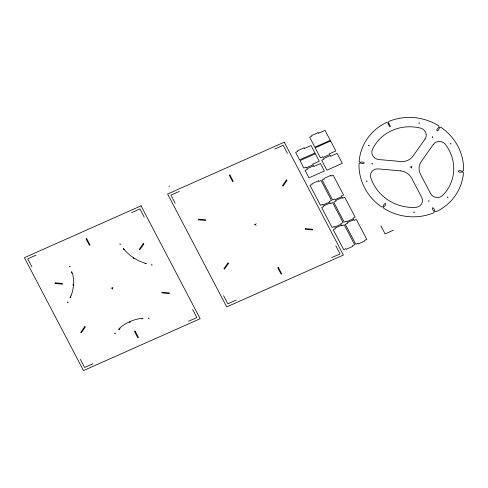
<?xml version="1.0" encoding="UTF-8"?>
<svg xmlns="http://www.w3.org/2000/svg" width="488" height="488" viewBox="0 0 488 488"><rect width="100%" height="100%" fill="white"/><g stroke="black" fill="none" stroke-linecap="round" stroke-linejoin="round"><path stroke-width="0.73" d="M70.888 295.85L70.339 297.241M111.05 288.097L112.283 288.207L112.954 287.249M254.266 224.437L255.499 224.541L256.169 223.589M410.054 167.006L411.286 167.116L411.964 166.158M119.029 329.18L120.182 328.18M168.994 186.325L169.611 186.05M36.081 255.126L27.718 258.841L31.952 266.936M131.601 212.664L139.964 208.943L144.204 217.038M179.297 191.461L170.934 195.176L175.174 203.27M274.817 148.999L283.18 145.278L287.42 153.372M92.958 363.755L84.595 367.47L80.355 359.375M188.478 321.293L196.847 317.572L192.607 309.477M236.174 300.089L227.811 303.81L223.577 295.716M331.7 257.627L340.063 253.912L335.823 245.818M393.432 230.184L385.069 233.904L380.829 225.81M141.166 318.853L142.758 318.634M145.985 263.654L145.04 263.386M124.233 249.734L123.617 248.978M411.286 167.116L411.848 168.183M255.499 224.541L256.054 225.609M112.283 288.207L112.838 289.274M71.791 272.084L72.175 273.597M72.584 273.536A42.358 39.223 34.8 0 1 71.047 295.917M119.877 327.893A42.358 38.271 9.1 0 1 141.062 318.383M145.107 263.154A42.596 41.163 10 0 1 124.324 249.655M390.26 126.209L389.564 126.435L387.856 123.189A1.238 1.165 18.4 0 0 386.16 122.628A52.588 49.318 18.4 0 0 359.186 160.93A1.238 1.165 18.4 0 0 360.345 162.242C365.53 160.924 365.695 165.194 360.303 162.986A1.238 1.165 18.4 0 0 359.003 164.084A52.588 49.318 18.4 0 0 381.311 206.735A1.238 1.165 18.4 0 0 383.05 206.479C384.648 201.337 388.015 203.801 383.708 206.912A1.238 1.165 18.4 0 0 384.105 208.565A52.643 49.373 18.4 0 0 433.442 212.927A1.238 1.165 18.4 0 0 434.015 211.359C430.123 207.51 433.753 205.686 434.723 211.042A1.238 1.165 18.4 0 0 436.412 211.603A52.643 49.373 18.4 0 0 463.417 173.307A1.238 1.165 18.4 0 0 462.258 171.996C457.036 173.319 456.878 169.061 462.301 171.251A1.238 1.165 18.4 0 0 463.6 170.153A52.643 49.373 18.4 0 0 441.268 127.502A1.238 1.165 18.4 0 0 439.529 127.758C438.084 132.791 434.503 130.583 438.865 127.325A1.238 1.165 18.4 0 0 438.474 125.666A52.643 49.373 18.4 0 0 389.137 121.311A1.238 1.165 18.4 0 0 388.558 122.878L390.26 126.209M428.616 201.013L429.159 201.08L428.616 200.995M55.126 282.833L55.089 283.485L62.476 284.138L62.519 283.485L55.126 282.833M162.083 292.281L162.046 292.934L169.434 293.587L169.47 292.934L162.083 292.281M198.341 219.167L198.305 219.82L205.698 220.472L205.735 219.82L198.341 219.167M305.299 228.616L305.262 229.269L312.649 229.921L312.692 229.269L305.299 228.616M69.65 266.454L70.187 266.546L69.656 266.436M67.588 302.224L68.125 302.31L67.588 302.224M71.522 272.048L72.059 272.133L71.522 272.029M70.071 297.204L70.608 297.296L70.071 297.204M72.932 284.919L73.468 285.01L72.932 284.919M119.926 244.104L120.463 244.195L119.926 244.085M114.784 333.182L115.321 333.274L114.784 333.182M123.348 248.941L123.885 249.032L123.348 248.923M118.761 329.144L119.298 329.229L118.761 329.144M133.297 258.079L133.834 258.17L133.297 258.079M129.607 322.098L130.143 322.184L129.607 322.08M145.711 263.618L146.248 263.709L145.717 263.599M142.484 318.597L143.021 318.688L142.49 318.579M151.591 264.88L152.128 264.972L151.597 264.862M148.517 318.188L149.053 318.28L148.523 318.17M368.66 145.363L369.196 145.454L368.66 145.345M366.598 181.133L367.135 181.219L366.604 181.097M371.941 163.828L372.478 163.919L371.941 163.828M418.93 123.013L419.466 123.104L418.936 122.994M413.793 212.091L414.33 212.182L413.793 212.091M432.307 136.988L432.844 137.079L432.307 136.988M450.601 143.789L451.138 143.881L450.601 143.771M447.526 197.097L448.063 197.189L447.526 197.079M84.741 326.661L80.697 332.395L81.276 332.773L85.321 327.039L84.741 326.661M143.283 243.64L139.239 249.38L139.818 249.758L143.862 244.018L143.283 243.64M227.963 262.995L223.919 268.729L224.492 269.114L228.543 263.374L227.963 262.995M286.499 179.974L282.454 185.714L283.034 186.093L287.078 180.359L286.499 179.974M425.085 138.976L412.994 156.123A13.652 12.804 18.4 0 1 400.892 161.504L378.798 159.552A7.448 6.984 18.4 0 1 372.423 149.474A42.712 40.059 18.4 0 1 420.491 128.106A7.448 6.984 18.4 0 1 425.085 138.976M433.35 144.399L421.26 161.546A13.652 12.804 18.4 0 0 420.522 174.381L430.52 193.486A7.448 6.984 18.4 0 0 442.579 195.499A42.712 40.059 18.4 0 0 445.52 144.527A7.448 6.984 18.4 0 0 433.35 144.399M141.05 205.838L24.4 257.688L83.509 370.581L200.159 318.725L141.05 205.838M284.266 142.173L167.616 194.029L226.725 306.915L343.375 255.059L284.266 142.173M318.115 132.669L311.515 135.603L311.844 136.243L309.648 137.219L314.864 147.187L330.272 140.337L325.051 130.369L318.45 133.303L318.115 132.669M86.705 238.644L86.089 238.919L89.438 245.305L90.054 245.031L86.705 238.644M229.927 174.978L229.305 175.253L232.654 181.64L233.27 181.365L229.927 174.978M304.109 147.84L297.509 150.78L297.845 151.414L295.643 152.396L299.547 159.851L314.955 153L311.051 145.546L304.445 148.48L304.109 147.84M330.608 140.983L315.205 147.833L320.421 157.801L322.623 156.825L322.958 157.459L329.559 154.525L329.229 153.885L335.829 150.951L330.608 140.983M315.37 153.805L299.967 160.65L303.871 168.11L306.067 167.128L306.403 167.768L313.009 164.834L312.674 164.194L319.274 161.26L315.37 153.805M330.15 155.654L323.55 158.594L323.886 159.228L321.683 160.21L326.905 170.178L342.308 163.327L337.092 153.36L330.486 156.294L330.15 155.654M313.534 165.841L306.934 168.775L307.269 169.415L305.067 170.397L308.971 177.852L324.38 171.001L320.476 163.547L313.869 166.481L313.534 165.841M318.493 180.834L311.893 183.775L312.228 184.409L310.026 185.391L320.464 205.326L322.666 204.35L323.001 204.984L329.601 202.05L329.272 201.41L331.468 200.434L321.031 180.499L318.829 181.475L318.493 180.834M330.602 175.454L323.995 178.388L324.331 179.029L322.129 180.011L332.572 199.946L334.774 198.97L335.103 199.604L341.71 196.67L341.374 196.03L343.576 195.054L333.133 175.119L330.937 176.095L330.602 175.454M330.095 202.99L323.489 205.924L323.825 206.564L321.623 207.54L332.066 227.481L334.268 226.499L334.597 227.14L341.204 224.206L340.868 223.565L343.07 222.589L332.627 202.648L330.431 203.63L330.095 202.99M342.198 197.609L335.598 200.544L335.933 201.184L333.731 202.16L344.168 222.095L346.37 221.119L346.706 221.759L353.306 218.825L352.97 218.185L355.173 217.203L344.735 197.268L342.533 198.244L342.198 197.609M341.691 225.139L335.091 228.079L335.427 228.713L333.225 229.696L343.662 249.63L345.864 248.654L346.199 249.289L352.8 246.355L352.464 245.714L354.666 244.738L344.229 224.803L342.027 225.779L341.691 225.139M353.8 219.759L347.194 222.693L347.529 223.333L345.327 224.315L355.77 244.25L357.966 243.268L358.302 243.909L364.908 240.974L364.573 240.334L366.775 239.358L356.332 219.423L354.135 220.399L353.8 219.759M135.121 331.108L134.505 331.382L137.854 337.775L138.47 337.501L135.121 331.108M278.343 267.448L277.727 267.717L281.07 274.11L281.686 273.835L278.343 267.448M400.349 170.843L378.255 168.891A7.448 6.984 18.4 0 0 370.795 177.742A42.712 40.059 18.4 0 0 415.922 207.345A7.448 6.984 18.4 0 0 421.717 197.396L411.713 178.297A13.652 12.804 18.4 0 0 400.349 170.843"/></g></svg>
